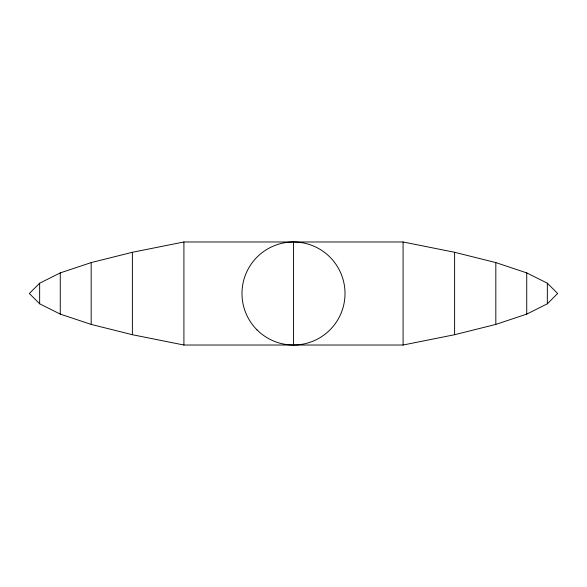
<?xml version="1.0" encoding="UTF-8"?>
<svg xmlns="http://www.w3.org/2000/svg" width="587" height="587" viewBox="0 0 587 587"><rect width="100%" height="100%" fill="white"/><g stroke="black" fill="none" stroke-linecap="round" stroke-linejoin="round"><path stroke-width="0.88" d="M39.652 283.198L29.35 293.5L39.652 303.802L60.263 314.111L91.176 324.413L132.391 334.715L183.914 345.024L403.086 345.024L454.609 334.715L495.824 324.413L526.737 314.111L547.348 303.802L557.65 293.5L547.348 283.198L526.737 272.889L495.824 262.587L454.609 252.285L403.086 241.976L183.914 241.976L132.391 252.285L91.176 262.587L60.263 272.889L39.652 283.198L39.652 303.802M547.348 283.198L547.348 303.802M526.737 272.889L526.737 314.111M495.824 262.587L495.824 324.413M454.609 252.285L454.609 334.715M403.086 241.976L403.086 345.024M293.5 241.976L293.5 345.024M183.914 241.976L183.914 345.024M132.391 252.285L132.391 334.715M91.176 262.587L91.176 324.413M60.263 272.889L60.263 314.111M257.069 329.931A51.524 51.524 0 0 0 343.263 306.832A51.524 51.524 0 0 0 280.168 243.737A51.524 51.524 0 0 0 257.069 329.931"/></g></svg>
